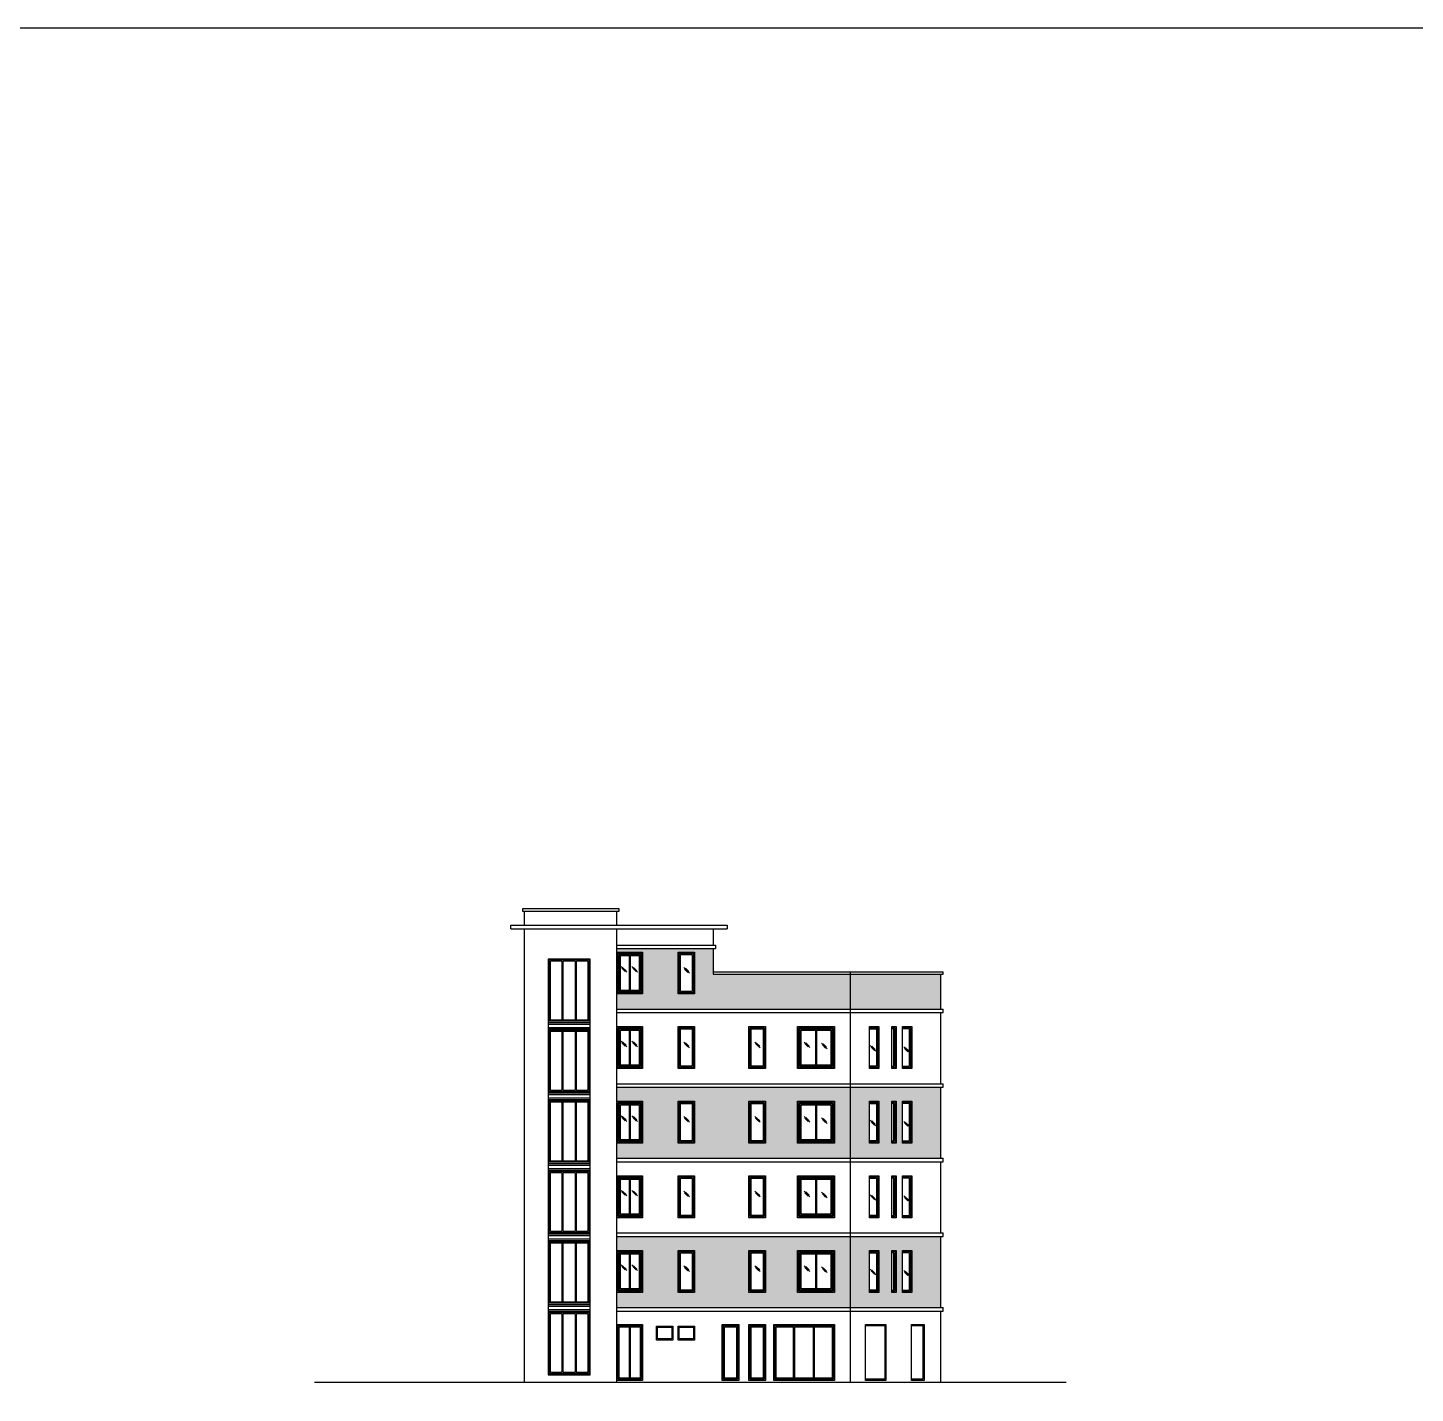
# Model space of a CAD drawing. Header units: millimetres. Extents: x 173236 to 801264, y -94969 to 615039.
# Drawn here: x 321193 to 380717, y -20952 to 37628 of the extents above; entities that cross this region are included whole.
import ezdxf

# ---------------------------------------------------------------- set-up
doc = ezdxf.new("R2010")
doc.units = ezdxf.units.MM
doc.header["$MEASUREMENT"] = 0
for name, color, linetype in [('VOX-A-ANNO-SYMB', 33, 'Continuous'), ('VOX-A-COLUMN-SECT', 210, 'Continuous'), ('VOX-A-DOOR-ELEV', 83, 'Continuous'), ('VOX-A-ELEV-1-NEAR', 130, 'Continuous'), ('VOX-A-ELEV-1-NEAR-RefEdit0', 130, 'Continuous'), ('VOX-A-ELEV-2', 133, 'Continuous'), ('VOX-A-ELEV-3', 135, 'Continuous')]:
    doc.layers.add(name, color=color, linetype=linetype)
doc.layers.add('VOX-A-WALL-SECT', color=1, linetype='Continuous', lineweight=30)

# ---------------------------------------------------------------- blocks, each defined once
blk = doc.blocks.new('H')
at = {"layer": 'VOX-A-ANNO-SYMB', "ltscale": 0.05}
for p, q in [((12996, -127.7), (12986.5, -137.2)), ((12993.3, -129), (12987.6, -134.6)), ((12994.7, -130.4), (12989.1, -136))]:
    blk.add_line(p, q, dxfattribs=at)
blk = doc.blocks.new('SW3')
at = {"layer": 'VOX-A-DOOR-ELEV'}
for points in [[(2382093, -150685), (2382701, -150685), (2382701, -152385), (2382093, -152385)], [(2382143, -150735), (2382651, -150735), (2382651, -152335), (2382143, -152335)]]:
    blk.add_lwpolyline(points, close=True, dxfattribs=at)
at = {"layer": 'VOX-A-COLUMN-SECT', "xscale": -25.4, "yscale": 25.4, "zscale": 25.4}
blk.add_blockref('H', (2712387, -148054), dxfattribs=at)
blk = doc.blocks.new('fw11')
at = {"layer": 'VOX-A-DOOR-ELEV'}
for p, q in [((817224, -69579), (817224, -71179)), ((817274, -69629), (817274, -71129))]:
    blk.add_line(p, q, dxfattribs=at)
for points in [[(816749, -71229), (816749, -69529), (817749, -69529), (817749, -71229)], [(816799, -71179), (816799, -69579), (817699, -69579), (817699, -71179)]]:
    blk.add_lwpolyline(points, close=True, dxfattribs=at)
for points in [[(817224, -71129), (816849, -71129), (816849, -69629), (817224, -69629)], [(817274, -69629), (817649, -69629), (817649, -71129), (817274, -71129)]]:
    blk.add_lwpolyline(points, dxfattribs=at)
at = {"layer": 'VOX-A-COLUMN-SECT', "xscale": -25.4, "yscale": 25.4, "zscale": 25.4}
for p in [(1146978, -66860), (1147446, -66860)]:
    blk.add_blockref('H', p, dxfattribs=at)
blk = doc.blocks.new('gfw')
at = {"layer": 'VOX-A-DOOR-ELEV'}
for p, q in [((817224, -72779), (817224, -75079)), ((817274, -72829), (817274, -75029))]:
    blk.add_line(p, q, dxfattribs=at)
for points in [[(816699, -75129), (816699, -72729), (817799, -72729), (817799, -75129), (816699, -75129)], [(817224, -75029), (816799, -75029), (816799, -72829), (817224, -72829)], [(817274, -72829), (817699, -72829), (817699, -75029), (817274, -75029)]]:
    blk.add_lwpolyline(points, dxfattribs=at)
blk.add_lwpolyline([(816749, -75079), (816749, -72779), (817749, -72779), (817749, -75079)], close=True, dxfattribs=at)
blk = doc.blocks.new('w4')
at = {"layer": 'VOX-A-DOOR-ELEV'}
for p, q in [((1408224, -20424), (1408224, -18124)), ((1408274, -20374), (1408274, -18174)), ((1409074, -20374), (1409074, -18174)), ((1409124, -20424), (1409124, -18124))]:
    blk.add_line(p, q, dxfattribs=at)
for points in [[(1407373, -20474), (1407373, -18074), (1409975, -18074), (1409975, -20474)], [(1407423, -20424), (1407423, -18124), (1409925, -18124), (1409925, -20424)]]:
    blk.add_lwpolyline(points, close=True, dxfattribs=at)
for points in [[(1408224, -20374), (1407473, -20374), (1407473, -18174), (1408224, -18174)], [(1408274, -18174), (1409074, -18174)], [(1409124, -18174), (1409875, -18174), (1409875, -20374), (1409124, -20374)], [(1409074, -20374), (1408274, -20374)]]:
    blk.add_lwpolyline(points, dxfattribs=at)
blk = doc.blocks.new('w14')
at = {"layer": 'VOX-A-DOOR-ELEV'}
for p, q in [((1422578, -14924), (1422578, -16524)), ((1422628, -14974), (1422628, -16474))]:
    blk.add_line(p, q, dxfattribs=at)
for points in [[(1421864, -14874), (1423343, -14874), (1423343, -16574), (1421864, -16574)], [(1421914, -14924), (1423293, -14924), (1423293, -16524), (1421914, -16524)]]:
    blk.add_lwpolyline(points, close=True, dxfattribs=at)
for points in [[(1422578, -16474), (1421964, -16474), (1421964, -14974), (1422578, -14974)], [(1422628, -14974), (1423243, -14974), (1423243, -16474), (1422628, -16474)]]:
    blk.add_lwpolyline(points, dxfattribs=at)
at = {"layer": 'VOX-A-COLUMN-SECT', "xscale": -25.4, "yscale": 25.4, "zscale": 25.4}
for p in [(1752192, -12240), (1752941, -12289)]:
    blk.add_blockref('H', p, dxfattribs=at)
blk = doc.blocks.new('WW')
at = {"layer": 'VOX-A-DOOR-ELEV'}
for points in [[(1411477, -14874), (1411836, -14874), (1411836, -16574), (1411477, -16574)], [(1411477, -14924), (1411786, -14924), (1411786, -16524), (1411477, -16524)]]:
    blk.add_lwpolyline(points, dxfattribs=at)
at = {"layer": 'VOX-A-COLUMN-SECT', "xscale": -25.4, "yscale": 25.4, "zscale": 25.4}
blk.add_blockref('H', (1741612, -12390), dxfattribs=at)
blk = doc.blocks.new('WW1')
at = {"layer": 'VOX-A-DOOR-ELEV'}
for points in [[(1412891, -16574), (1413249, -16574), (1413249, -14874), (1412891, -14874)], [(1412891, -16524), (1413199, -16524), (1413199, -14924), (1412891, -14924)]]:
    blk.add_lwpolyline(points, dxfattribs=at)
at = {"layer": 'VOX-A-COLUMN-SECT', "xscale": -25.4, "yscale": 25.4, "zscale": 25.4}
blk.add_blockref('H', (1743047, -12445), dxfattribs=at)

msp = doc.modelspace()

# ---------------------------------------------------------------- hatches: boundary and pattern name
at = {"layer": 'VOX-A-ANNO-SYMB', "transparency": 33554551}
h = msp.add_hatch(dxfattribs=at)
h.set_pattern_fill('AR-BRSTD', color=256, scale=25)
h.set_pattern_definition([(0, (-1054176.725, 0), (0, 66.675), []), (90, (-1054176.73, 0), (-100, 66.675), [66.675, -66.675])])
h.paths.add_polyline_path([(356495.8, -14223.8), (346465.8, -14223.8), (346465.8, -14823.8), (347566.2, -14823.8), (347566.2, -16623.8), (346465.8, -16623.8), (346465.8, -17273.8), (356495.8, -17273.8)])
h.paths.add_polyline_path([(352134.1, -14823.8), (352841.7, -14823.8), (352841.7, -16623.8), (352134.1, -16623.8)], flags=16)
h.paths.add_polyline_path([(352184.1, -14873.8), (352791.7, -14873.8), (352791.7, -16573.8), (352184.1, -16573.8)], flags=0)
h.paths.add_polyline_path([(352234.1, -14923.8), (352741.7, -14923.8), (352741.7, -16523.8), (352234.1, -16523.8)], flags=0)
h.paths.add_polyline_path([(349798.5, -16623.8), (349090.9, -16623.8), (349090.9, -14823.8), (349798.5, -14823.8)], flags=16)
h.paths.add_polyline_path([(349748.5, -16573.8), (349140.9, -16573.8), (349140.9, -14873.8), (349748.5, -14873.8)], flags=0)
h.paths.add_polyline_path([(349698.5, -16523.8), (349190.9, -16523.8), (349190.9, -14923.8), (349698.5, -14923.8)], flags=0)
h.paths.add_polyline_path([(354219.2, -14823.8), (355797.8, -14823.8), (355797.8, -16623.8), (354219.2, -16623.8)], flags=16)
h.paths.add_polyline_path([(354269.2, -14873.8), (355747.8, -14873.8), (355747.8, -16573.8), (354269.2, -16573.8)], flags=0)
h.paths.add_polyline_path([(354319.2, -14923.8), (355697.8, -14923.8), (355697.8, -16523.8), (354319.2, -16523.8)], flags=0)
h.paths.add_polyline_path([(354369.2, -14973.8), (354983.5, -14973.8), (354983.5, -16473.8), (354369.2, -16473.8)], flags=0)
h.paths.add_polyline_path([(355033.5, -14973.8), (355647.8, -14973.8), (355647.8, -16473.8), (355033.5, -16473.8)], flags=0)
h.paths.add_polyline_path([(360357.9, -14223.8), (356495.8, -14223.8), (356495.8, -17273.8), (360357.9, -17273.8)])
h.paths.add_polyline_path([(357300.7, -16623.8), (357300.7, -14823.8), (357709.6, -14823.8), (357709.6, -16623.8)], flags=16)
h.paths.add_polyline_path([(358255.6, -16623.8), (358255.6, -14823.8), (358452.9, -14823.8), (358452.9, -16623.8)], flags=16)
h.paths.add_polyline_path([(358713.9, -16623.8), (358713.9, -14823.8), (359122.7, -14823.8), (359122.7, -16623.8)], flags=16)
h.paths.add_polyline_path([(356495.8, -7823.8), (346465.8, -7823.8), (346465.8, -8423.8), (347566.2, -8423.8), (347566.2, -10223.8), (346465.8, -10223.8), (346465.8, -10873.8), (356495.8, -10873.8)])
h.paths.add_polyline_path([(352134.1, -8423.8), (352841.7, -8423.8), (352841.7, -10223.8), (352134.1, -10223.8)], flags=16)
h.paths.add_polyline_path([(352184.1, -8473.8), (352791.7, -8473.8), (352791.7, -10173.8), (352184.1, -10173.8)], flags=0)
h.paths.add_polyline_path([(352234.1, -8523.8), (352741.7, -8523.8), (352741.7, -10123.8), (352234.1, -10123.8)], flags=0)
h.paths.add_polyline_path([(349798.5, -10223.8), (349090.9, -10223.8), (349090.9, -8423.8), (349798.5, -8423.8)], flags=16)
h.paths.add_polyline_path([(349748.5, -10173.8), (349140.9, -10173.8), (349140.9, -8473.8), (349748.5, -8473.8)], flags=0)
h.paths.add_polyline_path([(349698.5, -10123.8), (349190.9, -10123.8), (349190.9, -8523.8), (349698.5, -8523.8)], flags=0)
h.paths.add_polyline_path([(354219.2, -8423.8), (355797.8, -8423.8), (355797.8, -10223.8), (354219.2, -10223.8)], flags=16)
h.paths.add_polyline_path([(354269.2, -8473.8), (355747.8, -8473.8), (355747.8, -10173.8), (354269.2, -10173.8)], flags=0)
h.paths.add_polyline_path([(354319.2, -8523.8), (355697.8, -8523.8), (355697.8, -10123.8), (354319.2, -10123.8)], flags=0)
h.paths.add_polyline_path([(354369.2, -8573.8), (354983.5, -8573.8), (354983.5, -10073.8), (354369.2, -10073.8)], flags=0)
h.paths.add_polyline_path([(355033.5, -8573.8), (355647.8, -8573.8), (355647.8, -10073.8), (355033.5, -10073.8)], flags=0)
h.paths.add_polyline_path([(360357.9, -7823.8), (356495.8, -7823.8), (356495.8, -10873.8), (360357.9, -10873.8)])
h.paths.add_polyline_path([(357300.7, -10223.8), (357300.7, -8423.8), (357709.6, -8423.8), (357709.6, -10223.8)], flags=16)
h.paths.add_polyline_path([(358255.6, -10223.8), (358255.6, -8423.8), (358452.9, -8423.8), (358452.9, -10223.8)], flags=16)
h.paths.add_polyline_path([(358713.9, -10223.8), (358713.9, -8423.8), (359122.7, -8423.8), (359122.7, -10223.8)], flags=16)
h.paths.add_polyline_path([(356495.8, -2973.8), (350596.5, -2973.8), (350596.5, -1873.8), (346465.8, -1873.8), (346465.8, -2023.8), (347566.2, -2023.8), (347566.2, -3823.8), (346465.8, -3823.8), (346465.8, -4473.8), (356495.8, -4473.8)])
h.paths.add_polyline_path([(349798.5, -3823.8), (349090.9, -3823.8), (349090.9, -2023.8), (349798.5, -2023.8)], flags=16)
h.paths.add_polyline_path([(349748.5, -3773.8), (349140.9, -3773.8), (349140.9, -2073.8), (349748.5, -2073.8)], flags=0)
h.paths.add_polyline_path([(349698.5, -3723.8), (349190.9, -3723.8), (349190.9, -2123.8), (349698.5, -2123.8)], flags=0)
h.paths.add_polyline_path([(360357.9, -2973.8), (356495.8, -2973.8), (356495.8, -4473.8), (360357.9, -4473.8)])

# ---------------------------------------------------------------- linework, layer by layer
msp.add_line((333490.4, -20473.8), (365737.6, -20473.8))
at = {"layer": 'VOX-A-DOOR-ELEV'}
for p, q in [((357132.9, -20398.8), (357132.9, -17998.8)), ((359107.6, -18048.8), (359588.2, -18048.8)), ((359588.2, -18048.8), (359588.2, -20348.8)), ((359588.2, -20348.8), (359107.6, -20348.8))]:
    msp.add_line(p, q, dxfattribs=at)
for points in [[(343566.1, -2350.6), (345270.8, -2350.6), (345270.8, -4992.5), (343566.1, -4992.5)], [(344109.3, -4942.5), (343616.1, -4942.5), (343616.1, -2400.6), (344109.3, -2400.6)], [(344677.6, -2400.6), (344677.6, -4942.5), (344159.3, -4942.5), (344159.3, -2400.6)], [(344727.6, -2400.6), (345220.8, -2400.6), (345220.8, -4942.5), (344727.6, -4942.5)], [(343566.1, -5375.6), (345270.8, -5375.6), (345270.8, -8017.5), (343566.1, -8017.5)], [(344109.3, -7967.5), (343616.1, -7967.5), (343616.1, -5425.6), (344109.3, -5425.6)], [(344677.6, -5425.6), (344677.6, -7967.5), (344159.3, -7967.5), (344159.3, -5425.6)], [(344727.6, -5425.6), (345220.8, -5425.6), (345220.8, -7967.5), (344727.6, -7967.5)], [(343566.1, -8400.6), (345270.8, -8400.6), (345270.8, -11042.5), (343566.1, -11042.5)], [(344109.3, -10992.5), (343616.1, -10992.5), (343616.1, -8450.6), (344109.3, -8450.6)], [(344677.6, -8450.6), (344677.6, -10992.5), (344159.3, -10992.5), (344159.3, -8450.6)], [(344727.6, -8450.6), (345220.8, -8450.6), (345220.8, -10992.5), (344727.6, -10992.5)], [(343566.1, -11425.6), (345270.8, -11425.6), (345270.8, -14067.5), (343566.1, -14067.5)], [(344109.3, -14017.5), (343616.1, -14017.5), (343616.1, -11475.6), (344109.3, -11475.6)], [(344677.6, -11475.6), (344677.6, -14017.5), (344159.3, -14017.5), (344159.3, -11475.6)], [(344727.6, -11475.6), (345220.8, -11475.6), (345220.8, -14017.5), (344727.6, -14017.5)], [(343566.1, -14450.6), (345270.8, -14450.6), (345270.8, -17092.5), (343566.1, -17092.5)], [(344109.3, -17042.5), (343616.1, -17042.5), (343616.1, -14500.6), (344109.3, -14500.6)], [(344677.6, -14500.6), (344677.6, -17042.5), (344159.3, -17042.5), (344159.3, -14500.6)], [(344727.6, -14500.6), (345220.8, -14500.6), (345220.8, -17042.5), (344727.6, -17042.5)], [(343566.1, -17475.6), (345270.8, -17475.6), (345270.8, -20117.5), (343566.1, -20117.5)], [(344109.3, -20067.5), (343616.1, -20067.5), (343616.1, -17525.6), (344109.3, -17525.6)], [(344677.6, -17525.6), (344677.6, -20067.5), (344159.3, -20067.5), (344159.3, -17525.6)], [(344727.6, -17525.6), (345220.8, -17525.6), (345220.8, -20067.5), (344727.6, -20067.5)], [(348868.5, -18073.8), (348868.5, -18673.8), (348161.1, -18673.8), (348161.1, -18073.8)], [(348818.5, -18123.8), (348818.5, -18623.8), (348211.1, -18623.8), (348211.1, -18123.8)], [(349798.5, -18073.8), (349798.5, -18673.8), (349091.1, -18673.8), (349091.1, -18073.8)], [(349748.5, -18123.8), (349748.5, -18623.8), (349141.1, -18623.8), (349141.1, -18123.8)], [(350986.7, -17998.8), (351694.3, -17998.8), (351694.3, -20398.8), (350986.7, -20398.8)], [(351036.7, -18048.8), (351644.3, -18048.8), (351644.3, -20348.8), (351036.7, -20348.8)], [(351086.7, -18098.8), (351594.3, -18098.8), (351594.3, -20298.8), (351086.7, -20298.8)], [(352134.1, -17998.8), (352841.7, -17998.8), (352841.7, -20398.8), (352134.1, -20398.8)], [(352184.1, -18048.8), (352791.7, -18048.8), (352791.7, -20348.8), (352184.1, -20348.8)], [(352234.1, -18098.8), (352741.7, -18098.8), (352741.7, -20298.8), (352234.1, -20298.8)], [(359655.2, -20398.8), (359107.6, -20398.8), (359107.6, -17998.8), (359655.2, -17998.8)]]:
    msp.add_lwpolyline(points, close=True, dxfattribs=at)
for points in [[(358255.6, -6923.8), (358352.9, -6923.8), (358352.9, -5323.8), (358255.6, -5323.8)], [(358255.6, -10123.8), (358352.9, -10123.8), (358352.9, -8523.8), (358255.6, -8523.8)], [(358255.6, -13323.8), (358352.9, -13323.8), (358352.9, -11723.8), (358255.6, -11723.8)], [(358255.6, -16523.8), (358352.9, -16523.8), (358352.9, -14923.8), (358255.6, -14923.8)], [(357132.9, -17998.8), (358011.7, -17998.8), (358011.7, -20398.8), (357132.9, -20398.8)], [(357132.9, -18048.8), (357961.7, -18048.8), (357961.7, -20348.8), (357132.9, -20348.8)]]:
    msp.add_lwpolyline(points, dxfattribs=at)
at = {"layer": 'VOX-A-ELEV-1-NEAR'}
for p, q in [((346465.8, -873.8), (346465.8, -272.2)), ((346465.8, -20473.8), (346465.8, -1023.8)), ((356495.8, -20473.8), (356495.8, -2873.8)), ((342510.8, -20473.8), (342510.8, -4473.8)), ((346465.8, -7673.8), (356495.8, -7673.8)), ((346465.8, -7823.8), (356495.8, -7823.8)), ((346465.8, -10873.8), (356495.8, -10873.8)), ((346465.8, -11023.8), (356495.8, -11023.8)), ((346465.8, -14073.8), (356495.8, -14073.8)), ((346465.8, -14223.8), (356495.8, -14223.8)), ((346465.8, -17273.8), (356495.8, -17273.8)), ((346465.8, -17423.8), (356495.8, -17423.8))]:
    msp.add_line(p, q, dxfattribs=at)
for points in [[(261669.8, 37627.6), (584472.8, 37627.6), (584472.8, -44023.9), (261669.8, -44023.9)], [(345320.8, -2323.8), (343516.1, -2323.8), (343516.1, -20167.5), (345320.8, -20167.5)], [(346516.2, -3773.8), (346516.2, -2073.8), (347516.2, -2073.8), (347516.2, -3773.8)], [(349798.5, -2023.8), (349798.5, -3823.8), (349090.9, -3823.8), (349090.9, -2023.8)], [(349140.9, -2073.8), (349748.5, -2073.8), (349748.5, -3773.8), (349140.9, -3773.8)], [(346516.2, -6973.8), (346516.2, -5273.8), (347516.2, -5273.8), (347516.2, -6973.8)], [(349798.5, -5223.8), (349798.5, -7023.8), (349090.9, -7023.8), (349090.9, -5223.8)], [(349140.9, -5273.8), (349748.5, -5273.8), (349748.5, -6973.8), (349140.9, -6973.8)], [(352841.7, -5223.8), (352841.7, -7023.8), (352134.1, -7023.8), (352134.1, -5223.8)], [(352184.1, -5273.8), (352791.7, -5273.8), (352791.7, -6973.8), (352184.1, -6973.8)], [(354219.2, -5223.8), (355797.8, -5223.8), (355797.8, -7023.8), (354219.2, -7023.8)], [(354269.2, -5273.8), (355747.8, -5273.8), (355747.8, -6973.8), (354269.2, -6973.8)], [(357300.7, -5223.8), (357709.6, -5223.8), (357709.6, -7023.8), (357300.7, -7023.8)], [(358255.6, -5223.8), (358452.9, -5223.8), (358452.9, -7023.8), (358255.6, -7023.8)], [(358713.9, -5223.8), (359122.7, -5223.8), (359122.7, -7023.8), (358713.9, -7023.8)], [(346516.2, -10173.8), (346516.2, -8473.8), (347516.2, -8473.8), (347516.2, -10173.8)], [(349798.5, -8423.8), (349798.5, -10223.8), (349090.9, -10223.8), (349090.9, -8423.8)], [(349140.9, -8473.8), (349748.5, -8473.8), (349748.5, -10173.8), (349140.9, -10173.8)], [(352841.7, -8423.8), (352841.7, -10223.8), (352134.1, -10223.8), (352134.1, -8423.8)], [(352184.1, -8473.8), (352791.7, -8473.8), (352791.7, -10173.8), (352184.1, -10173.8)], [(354219.2, -8423.8), (355797.8, -8423.8), (355797.8, -10223.8), (354219.2, -10223.8)], [(354269.2, -8473.8), (355747.8, -8473.8), (355747.8, -10173.8), (354269.2, -10173.8)], [(357300.7, -8423.8), (357709.6, -8423.8), (357709.6, -10223.8), (357300.7, -10223.8)], [(358255.6, -8423.8), (358452.9, -8423.8), (358452.9, -10223.8), (358255.6, -10223.8)], [(358713.9, -8423.8), (359122.7, -8423.8), (359122.7, -10223.8), (358713.9, -10223.8)], [(346516.2, -13373.8), (346516.2, -11673.8), (347516.2, -11673.8), (347516.2, -13373.8)], [(349798.5, -11623.8), (349798.5, -13423.8), (349090.9, -13423.8), (349090.9, -11623.8)], [(349140.9, -11673.8), (349748.5, -11673.8), (349748.5, -13373.8), (349140.9, -13373.8)], [(352841.7, -11623.8), (352841.7, -13423.8), (352134.1, -13423.8), (352134.1, -11623.8)], [(352184.1, -11673.8), (352791.7, -11673.8), (352791.7, -13373.8), (352184.1, -13373.8)], [(354219.2, -11623.8), (355797.8, -11623.8), (355797.8, -13423.8), (354219.2, -13423.8)], [(354269.2, -11673.8), (355747.8, -11673.8), (355747.8, -13373.8), (354269.2, -13373.8)], [(357300.7, -11623.8), (357709.6, -11623.8), (357709.6, -13423.8), (357300.7, -13423.8)], [(358255.6, -11623.8), (358452.9, -11623.8), (358452.9, -13423.8), (358255.6, -13423.8)], [(358713.9, -11623.8), (359122.7, -11623.8), (359122.7, -13423.8), (358713.9, -13423.8)], [(346516.2, -16573.8), (346516.2, -14873.8), (347516.2, -14873.8), (347516.2, -16573.8)], [(349798.5, -14823.8), (349798.5, -16623.8), (349090.9, -16623.8), (349090.9, -14823.8)], [(349140.9, -14873.8), (349748.5, -14873.8), (349748.5, -16573.8), (349140.9, -16573.8)], [(352841.7, -14823.8), (352841.7, -16623.8), (352134.1, -16623.8), (352134.1, -14823.8)], [(352184.1, -14873.8), (352791.7, -14873.8), (352791.7, -16573.8), (352184.1, -16573.8)], [(354219.2, -14823.8), (355797.8, -14823.8), (355797.8, -16623.8), (354219.2, -16623.8)], [(354269.2, -14873.8), (355747.8, -14873.8), (355747.8, -16573.8), (354269.2, -16573.8)], [(357300.7, -14823.8), (357709.6, -14823.8), (357709.6, -16623.8), (357300.7, -16623.8)], [(358255.6, -14823.8), (358452.9, -14823.8), (358452.9, -16623.8), (358255.6, -16623.8)], [(358713.9, -14823.8), (359122.7, -14823.8), (359122.7, -16623.8), (358713.9, -16623.8)]]:
    msp.add_lwpolyline(points, close=True, dxfattribs=at)
for points in [[(346466.2, -3823.8), (346466.2, -2023.8), (347566.2, -2023.8), (347566.2, -3823.8), (346466.2, -3823.8)], [(346466.2, -7023.8), (346466.2, -5223.8), (347566.2, -5223.8), (347566.2, -7023.8), (346466.2, -7023.8)], [(357300.7, -5273.8), (357659.6, -5273.8), (357659.6, -6973.8), (357300.7, -6973.8)], [(358255.6, -6973.8), (358402.9, -6973.8), (358402.9, -5273.8), (358255.6, -5273.8)], [(358713.9, -6973.8), (359072.7, -6973.8), (359072.7, -5273.8), (358713.9, -5273.8)], [(346466.2, -10223.8), (346466.2, -8423.8), (347566.2, -8423.8), (347566.2, -10223.8), (346466.2, -10223.8)], [(357300.7, -8473.8), (357659.6, -8473.8), (357659.6, -10173.8), (357300.7, -10173.8)], [(358255.6, -10173.8), (358402.9, -10173.8), (358402.9, -8473.8), (358255.6, -8473.8)], [(358713.9, -10173.8), (359072.7, -10173.8), (359072.7, -8473.8), (358713.9, -8473.8)], [(346466.2, -13423.8), (346466.2, -11623.8), (347566.2, -11623.8), (347566.2, -13423.8), (346466.2, -13423.8)], [(357300.7, -11673.8), (357659.6, -11673.8), (357659.6, -13373.8), (357300.7, -13373.8)], [(358255.6, -13373.8), (358402.9, -13373.8), (358402.9, -11673.8), (358255.6, -11673.8)], [(358713.9, -13373.8), (359072.7, -13373.8), (359072.7, -11673.8), (358713.9, -11673.8)], [(346466.2, -16623.8), (346466.2, -14823.8), (347566.2, -14823.8), (347566.2, -16623.8), (346466.2, -16623.8)], [(357300.7, -14873.8), (357659.6, -14873.8), (357659.6, -16573.8), (357300.7, -16573.8)], [(358255.6, -16573.8), (358402.9, -16573.8), (358402.9, -14873.8), (358255.6, -14873.8)], [(358713.9, -16573.8), (359072.7, -16573.8), (359072.7, -14873.8), (358713.9, -14873.8)]]:
    msp.add_lwpolyline(points, dxfattribs=at)
at = {"layer": 'VOX-A-ELEV-1-NEAR-RefEdit0'}
for p, q in [((342510.8, -873.8), (342510.8, -272.2)), ((341910.8, -873.8), (351196.5, -873.8)), ((341910.8, -1023.8), (341910.8, -873.8)), ((341910.8, -1023.8), (351196.5, -1023.8)), ((342510.8, -4473.8), (342510.8, -1023.8)), ((350596.5, -1023.8), (350596.5, -1723.8)), ((351196.5, -873.8), (351196.5, -1023.8)), ((346465.8, -1723.8), (350696.5, -1723.8)), ((350696.5, -1723.8), (350696.5, -1873.8)), ((346465.8, -1873.8), (350696.5, -1873.8)), ((350596.5, -1873.8), (350596.5, -2973.8)), ((350596.5, -2873.8), (356495.8, -2873.8)), ((350596.5, -2973.8), (356495.8, -2973.8)), ((346465.8, -4473.8), (356495.8, -4473.8)), ((346465.8, -4623.8), (356495.8, -4623.8))]:
    msp.add_line(p, q, dxfattribs=at)
msp.add_lwpolyline([(346565.8, -272.2), (346565.8, -172.2), (342410.8, -172.2), (342410.8, -272.2)], close=True, dxfattribs=at)
at = {"layer": 'VOX-A-ELEV-2'}
for p, q in [((356495.8, -2873.8), (360457.9, -2873.8)), ((356495.8, -2973.8), (360457.9, -2973.8)), ((356495.8, -4473.8), (360457.9, -4473.8)), ((356495.8, -4623.8), (360457.9, -4623.8)), ((343516.1, -5042.5), (345320.8, -5042.5)), ((343516.1, -5113.3), (345320.8, -5113.3)), ((343516.1, -5254.8), (345320.8, -5254.8)), ((343516.1, -5325.6), (345320.8, -5325.6)), ((356495.8, -7673.8), (360457.9, -7673.8)), ((343516.1, -8067.5), (345320.8, -8067.5)), ((343516.1, -8138.3), (345320.8, -8138.3)), ((343516.1, -8279.8), (345320.8, -8279.8)), ((356495.8, -7823.8), (360457.9, -7823.8)), ((343516.1, -8350.6), (345320.8, -8350.6)), ((343516.1, -11092.5), (345320.8, -11092.5)), ((343516.1, -11163.3), (345320.8, -11163.3)), ((343516.1, -11304.8), (345320.8, -11304.8)), ((356495.8, -10873.8), (360457.9, -10873.8)), ((356495.8, -11023.8), (360457.9, -11023.8)), ((343516.1, -11375.6), (345320.8, -11375.6)), ((343516.1, -14117.5), (345320.8, -14117.5)), ((343516.1, -14188.3), (345320.8, -14188.3)), ((356495.8, -14073.8), (360457.9, -14073.8)), ((356495.8, -14223.8), (360457.9, -14223.8)), ((343516.1, -14329.8), (345320.8, -14329.8)), ((343516.1, -14400.6), (345320.8, -14400.6)), ((343516.1, -17142.5), (345320.8, -17142.5)), ((343516.1, -17213.3), (345320.8, -17213.3)), ((343516.1, -17354.8), (345320.8, -17354.8)), ((343516.1, -17425.6), (345320.8, -17425.6)), ((356495.8, -17273.8), (360457.9, -17273.8)), ((356495.8, -17423.8), (360457.9, -17423.8))]:
    msp.add_line(p, q, dxfattribs=at)
at = {"layer": 'VOX-A-ELEV-3'}
for p, q in [((360357.9, -4473.8), (360357.9, -2973.8)), ((360457.9, -2973.8), (360457.9, -2873.8)), ((360357.9, -7673.8), (360357.9, -4623.8)), ((360457.9, -4623.8), (360457.9, -4473.8)), ((360457.9, -7823.8), (360457.9, -7673.8)), ((360357.9, -10873.8), (360357.9, -7823.8)), ((360357.9, -14073.8), (360357.9, -11023.8)), ((360457.9, -11023.8), (360457.9, -10873.8)), ((360357.9, -17273.8), (360357.9, -14223.8)), ((360457.9, -14223.8), (360457.9, -14073.8)), ((360357.9, -20473.8), (360357.9, -17423.8)), ((360457.9, -17423.8), (360457.9, -17273.8))]:
    msp.add_line(p, q, dxfattribs=at)

# ---------------------------------------------------------------- block references
at = {"layer": 'VOX-A-ELEV-1-NEAR'}
for name, p in [('SW3', (-2032952.3, 148611.4)), ('SW3', (-2032952.3, 145411.4)), ('SW3', (-2029909.1, 145411.4)), ('w14', (-1067594.9, 9600)), ('WW', (-1054176.7, 9600)), ('WW1', (-1054176.7, 9600)), ('SW3', (-2032952.3, 142211.4)), ('SW3', (-2029909.1, 142211.4)), ('w14', (-1067594.9, 6400)), ('WW', (-1054176.7, 6400)), ('WW1', (-1054176.7, 6400)), ('SW3', (-2032952.3, 139011.4)), ('SW3', (-2029909.1, 139011.4)), ('w14', (-1067594.9, 3200)), ('WW', (-1054176.7, 3200)), ('WW1', (-1054176.7, 3200)), ('SW3', (-2032952.3, 135811.4)), ('SW3', (-2029909.1, 135811.4)), ('w14', (-1067594.9, 0)), ('WW', (-1054176.7, 0)), ('WW1', (-1054176.7, 0)), ('w4', (-1054176.7, 75))]:
    msp.add_blockref(name, p, dxfattribs=at)
at = {"layer": 'VOX-A-WALL-SECT'}
for name, p in [('fw11', (-470233.2, 67454.9)), ('fw11', (-470233.2, 64254.9)), ('fw11', (-470233.2, 61054.9)), ('fw11', (-470233.2, 57854.9)), ('fw11', (-470233.2, 54654.9)), ('gfw', (-470233.2, 54729.9))]:
    msp.add_blockref(name, p, dxfattribs=at)

doc.saveas('drawing.dxf')
